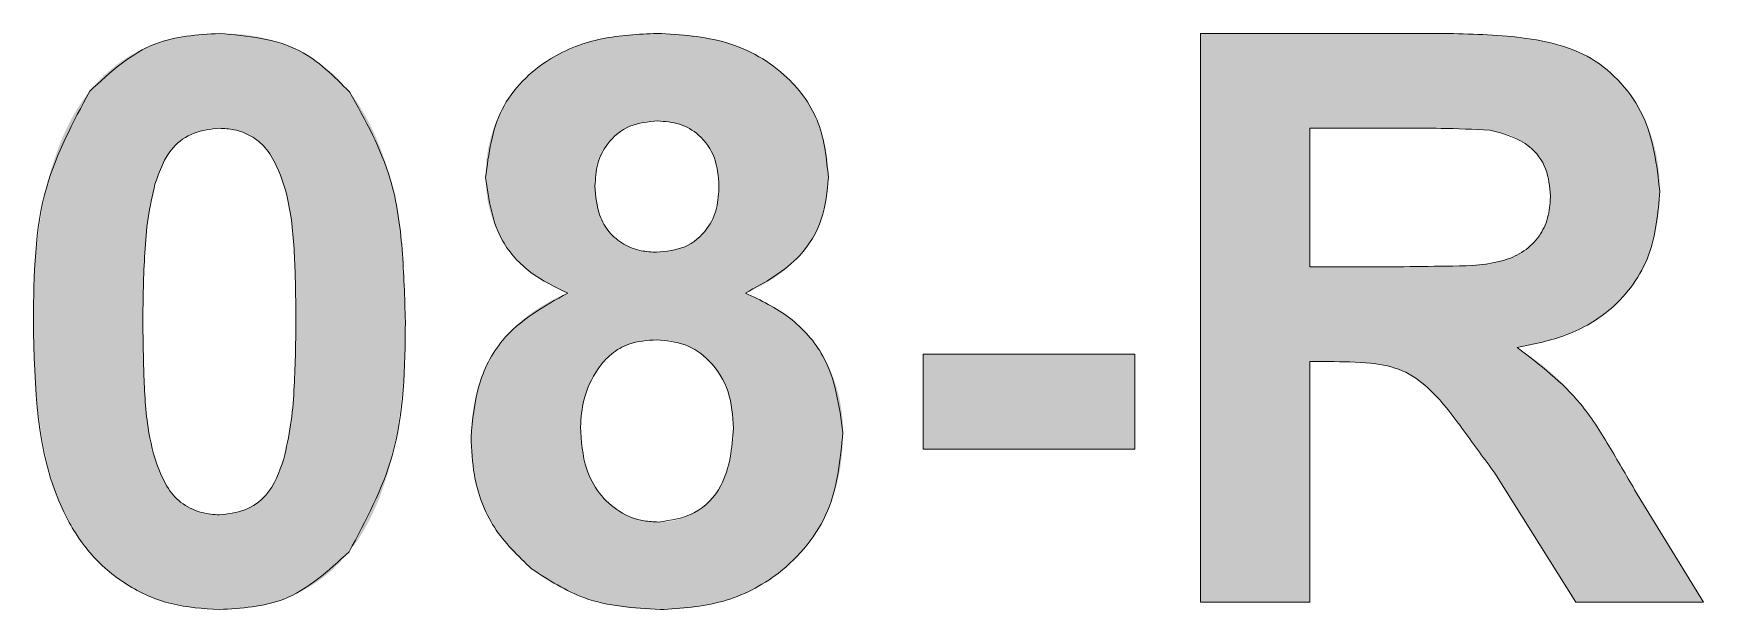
# Model space of a CAD drawing. Extents: x 222 to 1672, y 144 to 807.
# Drawn here: x 459.64 to 465.51, y 474.05 to 476.08 of the extents above; entities that cross this region are included whole.
import ezdxf

# ---------------------------------------------------------------- set-up
doc = ezdxf.new("R2010")
doc.units = 0
doc.header["$LTSCALE"] = 2
doc.header["$MEASUREMENT"] = 0
doc.layers.get('0').update_dxf_attribs({"linetype": 'CONTINUOUS'})
doc.layers.add('DIM', color=7, linetype='CONTINUOUS')

msp = doc.modelspace()

# ---------------------------------------------------------------- hatches: boundary and pattern name
at = {"layer": 'DIM', "lineweight": 5}
h = msp.add_hatch(color=256, dxfattribs=at)
edge = h.paths.add_edge_path(flags=0)
edge.add_spline(control_points=[(460.94908, 475.0634), (460.94825, 475.20487), (460.94033, 475.34672), (460.88666, 475.62422), (460.83989, 475.75817), (460.75276, 475.87149)], knot_values=[0, 0, 0, 0, 0.5, 0.5, 1, 1, 1, 1], weights=[1, 1, 1, 1, 1, 1], degree=3, periodic=0)
edge.add_spline(control_points=[(460.75276, 475.87149), (460.73873, 475.88789), (460.71101, 475.92027), (460.66302, 475.96199), (460.61177, 475.99796), (460.55615, 476.0271), (460.49651, 476.04955), (460.43292, 476.06543), (460.36539, 476.07533), (460.31904, 476.07645), (460.29523, 476.07702)], knot_values=[0, 0, 0, 0, 0.1244245, 0.2456476, 0.3658002, 0.4850796, 0.6070354, 0.7326477, 0.8626769, 1, 1, 1, 1], weights=[1, 1, 1, 1, 1, 1, 1, 1, 1, 1, 1], degree=3, periodic=0)
edge.add_spline(control_points=[(460.29523, 476.07702), (460.27156, 476.07645), (460.22521, 476.07532), (460.15787, 476.06537), (460.09426, 476.05012), (460.03505, 476.02721), (459.97936, 475.99898), (459.92814, 475.9636), (459.88066, 475.92225), (459.85321, 475.89016), (459.8393, 475.8739)], knot_values=[0, 0, 0, 0, 0.1372422, 0.2686943, 0.3940006, 0.5158476, 0.6360587, 0.7553001, 0.8760416, 1, 1, 1, 1], weights=[1, 1, 1, 1, 1, 1, 1, 1, 1, 1, 1], degree=3, periodic=0)
edge.add_spline(control_points=[(459.8393, 475.8739), (459.83114, 475.86332), (459.81459, 475.8419), (459.79228, 475.80724), (459.77136, 475.77034), (459.7523, 475.73087), (459.73394, 475.68925), (459.71832, 475.64459), (459.70327, 475.59796), (459.69061, 475.54865), (459.67907, 475.49706), (459.66847, 475.44302), (459.66017, 475.38631), (459.6536, 475.32722), (459.64764, 475.26568), (459.64446, 475.20178), (459.64177, 475.1354), (459.64152, 475.09038), (459.64139, 475.06741)], knot_values=[0, 0, 0, 0, 0.0473976, 0.0960396, 0.1461287, 0.1978507, 0.2515608, 0.3074839, 0.3656459, 0.425427, 0.4880958, 0.5532584, 0.6208262, 0.6914358, 0.764257, 0.840213, 0.9184707, 1, 1, 1, 1], weights=[1, 1, 1, 1, 1, 1, 1, 1, 1, 1, 1, 1, 1, 1, 1, 1, 1, 1, 1], degree=3, periodic=0)
edge.add_spline(control_points=[(459.64139, 475.06741), (459.64157, 475.04404), (459.64194, 474.99822), (459.64382, 474.93088), (459.64756, 474.86638), (459.65218, 474.8045), (459.65869, 474.74547), (459.66613, 474.68904), (459.67552, 474.63538), (459.68562, 474.58424), (459.69781, 474.53605), (459.71096, 474.49055), (459.72563, 474.44768), (459.74226, 474.40776), (459.75929, 474.37002), (459.77846, 474.33542), (459.79908, 474.30353), (459.82759, 474.26481), (459.86683, 474.22194), (459.91705, 474.17595), (459.97132, 474.13742), (460.02926, 474.10577), (460.09073, 474.08126), (460.15586, 474.06413), (460.22437, 474.05342), (460.27129, 474.05207), (460.29523, 474.05138)], knot_values=[0, 0, 0, 0, 0.051182, 0.1003353, 0.1474933, 0.192667, 0.2362018, 0.2775201, 0.3172814, 0.3554794, 0.3916534, 0.4260806, 0.4591908, 0.4907984, 0.5207627, 0.5498213, 0.577321, 0.603876, 0.6550246, 0.7043039, 0.7527491, 0.8003861, 0.848556, 0.8972908, 0.9475854, 1, 1, 1, 1], weights=[1, 1, 1, 1, 1, 1, 1, 1, 1, 1, 1, 1, 1, 1, 1, 1, 1, 1, 1, 1, 1, 1, 1, 1, 1, 1, 1], degree=3, periodic=0)
edge.add_spline(control_points=[(460.29523, 474.05138), (460.31891, 474.05196), (460.36526, 474.05309), (460.43261, 474.06301), (460.4963, 474.07839), (460.55564, 474.10099), (460.61117, 474.12955), (460.66234, 474.16478), (460.7098, 474.20615), (460.73725, 474.23825), (460.75116, 474.25451)], knot_values=[0, 0, 0, 0, 0.1372373, 0.2686846, 0.3939865, 0.5165532, 0.6360718, 0.7553089, 0.876046, 1, 1, 1, 1], weights=[1, 1, 1, 1, 1, 1, 1, 1, 1, 1, 1], degree=3, periodic=0)
edge.add_spline(control_points=[(460.75116, 474.25451), (460.75933, 474.26508), (460.77587, 474.28651), (460.79819, 474.32116), (460.81909, 474.35807), (460.83827, 474.39762), (460.85642, 474.43947), (460.87219, 474.4842), (460.8871, 474.53103), (460.90045, 474.58031), (460.91122, 474.63222), (460.92209, 474.6863), (460.93023, 474.74317), (460.93691, 474.80251), (460.94279, 474.8642), (460.94602, 474.92836), (460.94869, 474.995), (460.94895, 475.04029), (460.94908, 475.0634)], knot_values=[0, 0, 0, 0, 0.0472652, 0.0957713, 0.1457205, 0.1972981, 0.2512922, 0.3070591, 0.3650586, 0.4252508, 0.4876426, 0.5526232, 0.6204697, 0.6908821, 0.7639706, 0.8397144, 0.9182258, 1, 1, 1, 1], weights=[1, 1, 1, 1, 1, 1, 1, 1, 1, 1, 1, 1, 1, 1, 1, 1, 1, 1, 1], degree=3, periodic=0)
edge = h.paths.add_edge_path(flags=0)
edge.add_spline(control_points=[(460.026, 475.0634), (460.02649, 475.14436), (460.02747, 475.2254), (460.03299, 475.30617), (460.03576, 475.34674), (460.03949, 475.38727), (460.0448, 475.42759), (460.05011, 475.46797), (460.05823, 475.50806), (460.06887, 475.54737)], knot_values=[0, 0, 0, 0, 0.0002425, 0.0002425, 0.0002425, 0.0003643, 0.0003643, 0.0003643, 0.0004865, 0.0004865, 0.0004865, 0.0004865], weights=[1, 1, 1, 1, 1, 1, 1, 1, 1, 1], degree=3, periodic=0)
edge.add_spline(control_points=[(460.06887, 475.54737), (460.07447, 475.56449), (460.08503, 475.59678), (460.10613, 475.63998), (460.13056, 475.67518), (460.15941, 475.70144), (460.19073, 475.72031), (460.22385, 475.73383), (460.25891, 475.74202), (460.28304, 475.74313), (460.29523, 475.74369)], knot_values=[0, 0, 0, 0, 0.1659673, 0.3130514, 0.441925, 0.5587568, 0.6698776, 0.7776151, 0.887576, 1, 1, 1, 1], weights=[1, 1, 1, 1, 1, 1, 1, 1, 1, 1, 1], degree=3, periodic=0)
edge.add_spline(control_points=[(460.29523, 475.74369), (460.32917, 475.74212), (460.36319, 475.73658), (460.42432, 475.70747), (460.45083, 475.68481), (460.48918, 475.62932), (460.50286, 475.59794), (460.52584, 475.53466), (460.5347, 475.50216), (460.56328, 475.33497), (460.56456, 475.19896), (460.56446, 475.0634)], knot_values=[0, 0, 0, 0, 0.125, 0.125, 0.25, 0.25, 0.375, 0.375, 0.5, 0.5, 1, 1, 1, 1], weights=[1, 1, 1, 1, 1, 1, 1, 1, 1, 1, 1, 1], degree=3, periodic=0)
edge.add_spline(control_points=[(460.56446, 475.0634), (460.56396, 474.9827), (460.56297, 474.90191), (460.5575, 474.8214), (460.55475, 474.78097), (460.55102, 474.74057), (460.5457, 474.70039), (460.54038, 474.66015), (460.53218, 474.62021), (460.52159, 474.58103)], knot_values=[0, 0, 0, 0, 0.0002418, 0.0002418, 0.0002418, 0.0003631, 0.0003631, 0.0003631, 0.0004849, 0.0004849, 0.0004849, 0.0004849], weights=[1, 1, 1, 1, 1, 1, 1, 1, 1, 1], degree=3, periodic=0)
edge.add_spline(control_points=[(460.52159, 474.58103), (460.516, 474.56391), (460.50544, 474.53162), (460.48433, 474.48843), (460.45991, 474.4532), (460.4311, 474.42712), (460.39998, 474.40786), (460.36682, 474.39475), (460.33171, 474.38628), (460.30757, 474.38525), (460.29523, 474.38471)], knot_values=[0, 0, 0, 0, 0.1659473, 0.3130137, 0.4418719, 0.5586896, 0.6687476, 0.7776138, 0.8863615, 1, 1, 1, 1], weights=[1, 1, 1, 1, 1, 1, 1, 1, 1, 1, 1], degree=3, periodic=0)
edge.add_spline(control_points=[(460.29523, 474.38471), (460.26133, 474.38639), (460.2276, 474.39148), (460.16657, 474.42087), (460.13966, 474.4426), (460.08243, 474.52623), (460.06238, 474.59236), (460.03791, 474.72567), (460.0339, 474.79315), (460.02698, 474.92821), (460.02657, 474.99581), (460.026, 475.0634)], knot_values=[0, 0, 0, 0, 0.125, 0.125, 0.25, 0.25, 0.5, 0.5, 0.75, 0.75, 1, 1, 1, 1], weights=[1, 1, 1, 1, 1, 1, 1, 1, 1, 1, 1, 1], degree=3, periodic=0)
h = msp.add_hatch(color=256, dxfattribs=at)
edge = h.paths.add_edge_path(flags=0)
edge.add_spline(control_points=[(461.83369, 476.07702), (461.81031, 476.07651), (461.76479, 476.07551), (461.69858, 476.06927), (461.63636, 476.0581), (461.57838, 476.04203), (461.5243, 476.02217), (461.47447, 475.99747), (461.42866, 475.96833), (461.38752, 475.93444), (461.35045, 475.89778), (461.31888, 475.85784), (461.29155, 475.81588), (461.26963, 475.77128), (461.25222, 475.72445), (461.23975, 475.67532), (461.23247, 475.62372), (461.23158, 475.58853), (461.23113, 475.57061)], knot_values=[0, 0, 0, 0, 0.0790975, 0.153981, 0.2246865, 0.2926325, 0.3572396, 0.4192587, 0.4804081, 0.5404462, 0.5992185, 0.656432, 0.7123159, 0.7682746, 0.8241585, 0.8810197, 0.9394088, 1, 1, 1, 1], weights=[1, 1, 1, 1, 1, 1, 1, 1, 1, 1, 1, 1, 1, 1, 1, 1, 1, 1, 1], degree=3, periodic=0)
edge.add_spline(control_points=[(461.23113, 475.57061), (461.23198, 475.54944), (461.23365, 475.50765), (461.24697, 475.44651), (461.26841, 475.38807), (461.29335, 475.34208), (461.31779, 475.30725), (461.33922, 475.28254), (461.36265, 475.25863), (461.38947, 475.23731), (461.41808, 475.21643), (461.44968, 475.19747), (461.48376, 475.1797), (461.50776, 475.16954), (461.51999, 475.16436)], knot_values=[0, 0, 0, 0, 0.1192524, 0.2354712, 0.351005, 0.4692644, 0.5292213, 0.5906355, 0.6534597, 0.7176673, 0.7834882, 0.8530893, 0.9251554, 1, 1, 1, 1], weights=[1, 1, 1, 1, 1, 1, 1, 1, 1, 1, 1, 1, 1, 1, 1], degree=3, periodic=0)
edge.add_spline(control_points=[(461.51999, 475.16436), (461.50572, 475.15819), (461.47762, 475.14603), (461.43815, 475.12406), (461.40103, 475.1011), (461.36739, 475.07559), (461.33612, 475.04876), (461.30824, 475.01952), (461.28314, 474.98845), (461.25402, 474.94485), (461.22443, 474.88677), (461.19853, 474.8134), (461.18285, 474.73647), (461.18086, 474.68407), (461.17985, 474.65755)], knot_values=[0, 0, 0, 0, 0.0716796, 0.1411467, 0.2081416, 0.2728225, 0.3356976, 0.3979997, 0.4588974, 0.5197202, 0.6395651, 0.7584083, 0.8777678, 1, 1, 1, 1], weights=[1, 1, 1, 1, 1, 1, 1, 1, 1, 1, 1, 1, 1, 1, 1], degree=3, periodic=0)
edge.add_spline(control_points=[(461.17985, 474.65755), (461.18087, 474.61326), (461.18312, 474.56908), (461.20007, 474.48183), (461.21293, 474.43987), (461.24871, 474.35979), (461.27216, 474.32134), (461.32656, 474.25248), (461.35907, 474.22282), (461.39299, 474.19441)], knot_values=[0, 0, 0, 0, 0.25, 0.25, 0.5, 0.5, 0.75, 0.75, 1, 1, 1, 1], weights=[1, 1, 1, 1, 1, 1, 1, 1, 1, 1], degree=3, periodic=0)
edge.add_spline(control_points=[(461.39299, 474.19441), (461.40825, 474.18285), (461.4387, 474.15979), (461.48862, 474.13124), (461.54074, 474.10594), (461.5962, 474.08622), (461.65431, 474.07042), (461.71515, 474.05927), (461.77894, 474.0529), (461.82233, 474.05189), (461.84451, 474.05138)], knot_values=[0, 0, 0, 0, 0.118834, 0.2370901, 0.3565942, 0.4783808, 0.6021663, 0.7304072, 0.862175, 1, 1, 1, 1], weights=[1, 1, 1, 1, 1, 1, 1, 1, 1, 1, 1], degree=3, periodic=0)
edge.add_spline(control_points=[(461.84451, 474.05138), (461.86817, 474.05194), (461.91456, 474.05304), (461.98231, 474.06099), (462.04648, 474.07479), (462.10718, 474.09332), (462.16398, 474.11807), (462.21732, 474.14774), (462.26675, 474.18328), (462.31236, 474.22371), (462.35354, 474.26835), (462.38933, 474.31681), (462.42012, 474.36815), (462.4446, 474.42328), (462.46369, 474.48144), (462.478, 474.54278), (462.48584, 474.6074), (462.48697, 474.65152), (462.48754, 474.67398)], knot_values=[0, 0, 0, 0, 0.0704289, 0.138091, 0.2027374, 0.2656149, 0.3266968, 0.3868635, 0.4469947, 0.5075503, 0.5680484, 0.6274496, 0.6866362, 0.7458989, 0.8066265, 0.868642, 0.9331465, 1, 1, 1, 1], weights=[1, 1, 1, 1, 1, 1, 1, 1, 1, 1, 1, 1, 1, 1, 1, 1, 1, 1, 1], degree=3, periodic=0)
edge.add_spline(control_points=[(462.48754, 474.67398), (462.48739, 474.68775), (462.4871, 474.71496), (462.48228, 474.75508), (462.47574, 474.79396), (462.46598, 474.83159), (462.45345, 474.86792), (462.43894, 474.90345), (462.42037, 474.93708), (462.40039, 474.97002), (462.37682, 475.00083), (462.35128, 475.03018), (462.32309, 475.05745), (462.29252, 475.08292), (462.25906, 475.10601), (462.22343, 475.1277), (462.18521, 475.14754), (462.1583, 475.15868), (462.14459, 475.16436)], knot_values=[0, 0, 0, 0, 0.0646141, 0.1276978, 0.1894492, 0.2496759, 0.309958, 0.369818, 0.4295727, 0.4901249, 0.5505732, 0.6114492, 0.6726441, 0.734545, 0.7980388, 0.8633158, 0.9303432, 1, 1, 1, 1], weights=[1, 1, 1, 1, 1, 1, 1, 1, 1, 1, 1, 1, 1, 1, 1, 1, 1, 1, 1], degree=3, periodic=0)
edge.add_spline(control_points=[(462.14459, 475.16436), (462.16665, 475.17421), (462.20963, 475.19341), (462.26807, 475.23116), (462.31857, 475.27545), (462.36088, 475.3259), (462.39489, 475.3811), (462.4186, 475.44107), (462.43365, 475.50457), (462.43538, 475.54836), (462.43626, 475.57061)], knot_values=[0, 0, 0, 0, 0.1359332, 0.2648849, 0.3901413, 0.5129454, 0.6344756, 0.7536312, 0.8748001, 1, 1, 1, 1], weights=[1, 1, 1, 1, 1, 1, 1, 1, 1, 1, 1], degree=3, periodic=0)
edge.add_spline(control_points=[(462.43626, 475.57061), (462.43585, 475.58854), (462.43506, 475.62376), (462.4271, 475.67528), (462.4148, 475.72446), (462.39732, 475.77126), (462.37549, 475.816), (462.34767, 475.85784), (462.31573, 475.89778), (462.27827, 475.93447), (462.2368, 475.96806), (462.19119, 475.99772), (462.14115, 476.02205), (462.08724, 476.0419), (462.02959, 476.05823), (461.96786, 476.06918), (461.90207, 476.07554), (461.85694, 476.07652), (461.83369, 476.07702)], knot_values=[0, 0, 0, 0, 0.0606477, 0.119156, 0.1760702, 0.2320062, 0.288017, 0.3441992, 0.4017492, 0.4608969, 0.521342, 0.5821681, 0.6446504, 0.7093178, 0.7764559, 0.8472273, 0.9212806, 1, 1, 1, 1], weights=[1, 1, 1, 1, 1, 1, 1, 1, 1, 1, 1, 1, 1, 1, 1, 1, 1, 1, 1], degree=3, periodic=0)
edge = h.paths.add_edge_path(flags=0)
edge.add_spline(control_points=[(462.05164, 475.54177), (462.05107, 475.52433), (462.04999, 475.4912), (462.03852, 475.44438), (462.0196, 475.40353), (461.9932, 475.36894), (461.9605, 475.34138), (461.92212, 475.32179), (461.87886, 475.30994), (461.84833, 475.30853), (461.83249, 475.30779)], knot_values=[0, 0, 0, 0, 0.1441603, 0.2740242, 0.3962616, 0.5146384, 0.6316374, 0.7474166, 0.8689914, 1, 1, 1, 1], weights=[1, 1, 1, 1, 1, 1, 1, 1, 1, 1, 1], degree=3, periodic=0)
edge.add_spline(control_points=[(461.83249, 475.30779), (461.80234, 475.30927), (461.77173, 475.3121), (461.71612, 475.33395), (461.69073, 475.35142), (461.65042, 475.39632), (461.63618, 475.42365), (461.61875, 475.48092), (461.61676, 475.51066), (461.61574, 475.54056)], knot_values=[0, 0, 0, 0, 0.25, 0.25, 0.5, 0.5, 0.75, 0.75, 1, 1, 1, 1], weights=[1, 1, 1, 1, 1, 1, 1, 1, 1, 1], degree=3, periodic=0)
edge.add_spline(control_points=[(461.61574, 475.54056), (461.61634, 475.55706), (461.61749, 475.58873), (461.62889, 475.63373), (461.64813, 475.67341), (461.67415, 475.70782), (461.70707, 475.73539), (461.74546, 475.75533), (461.78919, 475.76724), (461.81999, 475.76861), (461.8361, 475.76933)], knot_values=[0, 0, 0, 0, 0.1379975, 0.2650058, 0.3856127, 0.5053445, 0.6236826, 0.7422955, 0.8652618, 1, 1, 1, 1], weights=[1, 1, 1, 1, 1, 1, 1, 1, 1, 1, 1], degree=3, periodic=0)
edge.add_spline(control_points=[(461.8361, 475.76933), (461.85168, 475.76862), (461.88157, 475.76726), (461.92393, 475.75513), (461.96174, 475.7359), (461.99346, 475.70791), (462.0199, 475.67432), (462.03827, 475.6345), (462.04999, 475.58984), (462.05107, 475.55827), (462.05164, 475.54177)], knot_values=[0, 0, 0, 0, 0.1321759, 0.2536515, 0.3714539, 0.4897856, 0.6103615, 0.7322343, 0.8599926, 1, 1, 1, 1], weights=[1, 1, 1, 1, 1, 1, 1, 1, 1, 1, 1], degree=3, periodic=0)
edge = h.paths.add_edge_path(flags=0)
edge.add_spline(control_points=[(462.10292, 474.6896), (462.10273, 474.67664), (462.10234, 474.65145), (462.09843, 474.61483), (462.09335, 474.58038), (462.08447, 474.54853), (462.07458, 474.51869), (462.06087, 474.49175), (462.04589, 474.46664), (462.02806, 474.44435), (462.00897, 474.42409), (461.98794, 474.40706), (461.96631, 474.39195), (461.9432, 474.37974), (461.91862, 474.37067), (461.89303, 474.3638), (461.86615, 474.35962), (461.84786, 474.35926), (461.8385, 474.35907)], knot_values=[0, 0, 0, 0, 0.0815988, 0.1584869, 0.2317496, 0.3004813, 0.366431, 0.4292287, 0.4903721, 0.5502538, 0.608532, 0.6652673, 0.7203074, 0.7744671, 0.829282, 0.8849607, 0.9410884, 1, 1, 1, 1], weights=[1, 1, 1, 1, 1, 1, 1, 1, 1, 1, 1, 1, 1, 1, 1, 1, 1, 1, 1], degree=3, periodic=0)
edge.add_spline(control_points=[(461.8385, 474.35907), (461.79768, 474.35966), (461.75686, 474.36735), (461.68471, 474.40452), (461.65337, 474.43172), (461.60434, 474.49703), (461.58835, 474.53491), (461.56778, 474.61317), (461.56513, 474.65344), (461.56446, 474.69401)], knot_values=[0, 0, 0, 0, 0.25, 0.25, 0.5, 0.5, 0.75, 0.75, 1, 1, 1, 1], weights=[1, 1, 1, 1, 1, 1, 1, 1, 1, 1], degree=3, periodic=0)
edge.add_spline(control_points=[(461.56446, 474.69401), (461.56587, 474.73209), (461.57044, 474.77014), (461.5943, 474.84247), (461.61134, 474.87668), (461.65639, 474.93847), (461.68632, 474.96403), (461.75644, 474.99412), (461.79472, 474.99897), (461.83289, 475.0001)], knot_values=[0, 0, 0, 0, 0.25, 0.25, 0.5, 0.5, 0.75, 0.75, 1, 1, 1, 1], weights=[1, 1, 1, 1, 1, 1, 1, 1, 1, 1], degree=3, periodic=0)
edge.add_spline(control_points=[(461.83289, 475.0001), (461.84252, 474.99991), (461.86133, 474.99954), (461.88889, 474.99542), (461.915, 474.9885), (461.9401, 474.97938), (461.96374, 474.96715), (461.98638, 474.95283), (462.00735, 474.93531), (462.02677, 474.91531), (462.0449, 474.8934), (462.06057, 474.86938), (462.07328, 474.84339), (462.08432, 474.81603), (462.09261, 474.78673), (462.09859, 474.75577), (462.10227, 474.72321), (462.1027, 474.70096), (462.10292, 474.6896)], knot_values=[0, 0, 0, 0, 0.0625186, 0.1221473, 0.1804355, 0.2378062, 0.2952293, 0.3529856, 0.4115251, 0.4722606, 0.5339124, 0.5959961, 0.6580737, 0.7215481, 0.7874485, 0.8555065, 0.9262114, 1, 1, 1, 1], weights=[1, 1, 1, 1, 1, 1, 1, 1, 1, 1, 1, 1, 1, 1, 1, 1, 1, 1, 1], degree=3, periodic=0)
h = msp.add_hatch(color=256, dxfattribs=at)
edge = h.paths.add_edge_path(flags=0)
edge.add_spline(control_points=[(464.85773, 474.97286), (464.87795, 474.97633), (464.91746, 474.98311), (464.97425, 474.99751), (465.02734, 475.01522), (465.07646, 475.03626), (465.12185, 475.06087), (465.16317, 475.08893), (465.20069, 475.12028), (465.23414, 475.15504), (465.26365, 475.1925), (465.28921, 475.23268), (465.31065, 475.27519), (465.32911, 475.31988), (465.34253, 475.36739), (465.35195, 475.41714), (465.35829, 475.46922), (465.35898, 475.50475), (465.35933, 475.52294)], knot_values=[0, 0, 0, 0, 0.0746978, 0.1459511, 0.213167, 0.2783114, 0.3403436, 0.400917, 0.4599555, 0.5180895, 0.5762784, 0.6333548, 0.6912175, 0.7494755, 0.8092052, 0.8706376, 0.9338055, 1, 1, 1, 1], weights=[1, 1, 1, 1, 1, 1, 1, 1, 1, 1, 1, 1, 1, 1, 1, 1, 1, 1, 1], degree=3, periodic=0)
edge.add_spline(control_points=[(465.35933, 475.52294), (465.35914, 475.53737), (465.35877, 475.56576), (465.35458, 475.60779), (465.34787, 475.64864), (465.3382, 475.68823), (465.3261, 475.72667), (465.31145, 475.76387), (465.29345, 475.79966), (465.27376, 475.83441), (465.2514, 475.86702), (465.22721, 475.89733), (465.20123, 475.9251), (465.17299, 475.94991), (465.14327, 475.97242), (465.11195, 475.99266), (465.07853, 476.00994), (465.04266, 476.02445), (465.00332, 476.03713), (464.95923, 476.04772), (464.90974, 476.05686), (464.85495, 476.06448), (464.79462, 476.06972), (464.72905, 476.07435), (464.65796, 476.07656), (464.6088, 476.07687), (464.58329, 476.07702)], knot_values=[0, 0, 0, 0, 0.0394959, 0.0776897, 0.1154914, 0.1527303, 0.1891491, 0.2257382, 0.2620321, 0.2987142, 0.3350136, 0.3701247, 0.404778, 0.4389614, 0.4728859, 0.5067552, 0.5409269, 0.5756841, 0.6125625, 0.6539679, 0.6997114, 0.7502727, 0.8053453, 0.8654322, 0.9301738, 1, 1, 1, 1], weights=[1, 1, 1, 1, 1, 1, 1, 1, 1, 1, 1, 1, 1, 1, 1, 1, 1, 1, 1, 1, 1, 1, 1, 1, 1, 1, 1], degree=3, periodic=0)
edge.add_line((464.58329, 476.07702), (463.74395, 476.07702))
edge.add_line((463.74395, 476.07702), (463.74395, 474.07702))
edge.add_line((463.74395, 474.07702), (464.12856, 474.07702))
edge.add_line((464.12856, 474.07702), (464.12856, 474.92318))
edge.add_line((464.12856, 474.92318), (464.2147, 474.92318))
edge.add_spline(control_points=[(464.2147, 474.92318), (464.2757, 474.92291), (464.33742, 474.92176), (464.45599, 474.89682), (464.51018, 474.86445), (464.59763, 474.77783), (464.63377, 474.72828), (464.7075, 474.63035), (464.74345, 474.58072), (464.77921, 474.53095)], knot_values=[0, 0, 0, 0, 0.25, 0.25, 0.5, 0.5, 0.75, 0.75, 1, 1, 1, 1], weights=[1, 1, 1, 1, 1, 1, 1, 1, 1, 1], degree=3, periodic=0)
edge.add_line((464.77921, 474.53095), (465.06366, 474.07702))
edge.add_line((465.06366, 474.07702), (465.51318, 474.07702))
edge.add_line((465.51318, 474.07702), (465.27079, 474.47286))
edge.add_spline(control_points=[(465.27079, 474.47286), (465.21657, 474.56856), (465.16238, 474.66463), (465.06393, 474.79712), (465.02778, 474.83824), (464.94774, 474.91114), (464.90332, 474.94265), (464.85773, 474.97286)], knot_values=[0, 0, 0, 0, 0.5, 0.5, 0.75, 0.75, 1, 1, 1, 1], weights=[1, 1, 1, 1, 1, 1, 1, 1], degree=3, periodic=0)
edge = h.paths.add_edge_path(flags=0)
edge.add_spline(control_points=[(464.76118, 475.73728), (464.77732, 475.73414), (464.80822, 475.72815), (464.85109, 475.71195), (464.88808, 475.6901), (464.91953, 475.66309), (464.94437, 475.63047), (464.96227, 475.59288), (464.97274, 475.55047), (464.97404, 475.52073), (464.97472, 475.50531)], knot_values=[0, 0, 0, 0, 0.1416428, 0.2710341, 0.3928883, 0.5104272, 0.6262786, 0.7437159, 0.8671648, 1, 1, 1, 1], weights=[1, 1, 1, 1, 1, 1, 1, 1, 1, 1, 1], degree=3, periodic=0)
edge.add_spline(control_points=[(464.97472, 475.50531), (464.9735, 475.47717), (464.97172, 475.449), (464.95458, 475.39549), (464.94077, 475.37054), (464.88574, 475.30588), (464.83231, 475.28054), (464.72062, 475.26279), (464.66421, 475.26043), (464.55125, 475.25732), (464.49476, 475.25663), (464.43826, 475.25651)], knot_values=[0, 0, 0, 0, 0.125, 0.125, 0.25, 0.25, 0.5, 0.5, 0.75, 0.75, 1, 1, 1, 1], weights=[1, 1, 1, 1, 1, 1, 1, 1, 1, 1, 1, 1], degree=3, periodic=0)
edge.add_line((464.43826, 475.25651), (464.12856, 475.25651))
edge.add_line((464.12856, 475.25651), (464.12856, 475.74369))
edge.add_line((464.12856, 475.74369), (464.45549, 475.74369))
edge.add_spline(control_points=[(464.45549, 475.74369), (464.47565, 475.74373), (464.51385, 475.74382), (464.56793, 475.74325), (464.61575, 475.74306), (464.65714, 475.74208), (464.69228, 475.74152), (464.72085, 475.74015), (464.74319, 475.73926), (464.75584, 475.73787), (464.76118, 475.73728)], knot_values=[0, 0, 0, 0, 0.1978009, 0.3746476, 0.530536, 0.6667949, 0.7807898, 0.8751873, 0.9473411, 1, 1, 1, 1], weights=[1, 1, 1, 1, 1, 1, 1, 1, 1, 1, 1], degree=3, periodic=0)
msp.add_hatch(color=256, dxfattribs=at).paths.add_polyline_path([(463.51318, 474.94882), (462.76959, 474.94882), (462.76959, 474.61548), (463.51318, 474.61548)], flags=0)

# ---------------------------------------------------------------- linework, layer by layer
at = {"linetype": 'Continuous', "lineweight": 5}
for p, q in [((463.74395, 476.07702), (464.58329, 476.07702)), ((463.74395, 474.07702), (463.74395, 476.07702)), ((464.45549, 475.74369), (464.12857, 475.74369)), ((464.12857, 475.74369), (464.12857, 475.25651)), ((464.12857, 475.25651), (464.43826, 475.25651)), ((462.76959, 474.94882), (463.51318, 474.94882)), ((462.76959, 474.61548), (462.76959, 474.94882)), ((463.51318, 474.94882), (463.51318, 474.61548)), ((464.2147, 474.92317), (464.12857, 474.92317)), ((464.12857, 474.92317), (464.12857, 474.07702)), ((463.51318, 474.61548), (462.76959, 474.61548)), ((465.06366, 474.07702), (464.7792, 474.53095)), ((465.27079, 474.47285), (465.51318, 474.07702)), ((464.12857, 474.07702), (463.74395, 474.07702)), ((465.51318, 474.07702), (465.06366, 474.07702))]:
    msp.add_line(p, q, dxfattribs=at)
for points, knots in [([(459.83931, 475.8739), (459.91206, 475.94087), (460.04244, 476.06087), (460.21775, 476.07207), (460.29523, 476.07702)], [0, 0, 0, 0, 0.5580775, 1, 1, 1, 1]), ([(460.29523, 476.07702), (460.39472, 476.06792), (460.57252, 476.05165), (460.69765, 475.92658), (460.75276, 475.87149)], [0, 0, 0, 0, 0.5595608, 1, 1, 1, 1]), ([(461.23113, 475.57061), (461.24186, 475.65381), (461.26333, 475.8202), (461.43712, 475.99232), (461.63825, 476.06805), (461.76849, 476.07403), (461.83369, 476.07702)], [0, 0, 0, 0, 0.27908772, 0.55814422, 0.77880109, 1, 1, 1, 1]), ([(461.83369, 476.07702), (461.91676, 476.07222), (462.08243, 476.06263), (462.28973, 475.94536), (462.41697, 475.76625), (462.42982, 475.63585), (462.43626, 475.57061)], [0, 0, 0, 0, 0.2808017, 0.5600201, 0.7798886, 1, 1, 1, 1]), ([(464.58329, 476.07702), (464.67411, 476.07558), (464.85513, 476.07271), (465.08673, 476.02478), (465.22784, 475.90533), (465.33205, 475.75245), (465.34844, 475.61462), (465.35934, 475.52294)], [0, 0, 0, 0, 0.2511373, 0.50054, 0.6257419, 0.7510525, 1, 1, 1, 1]), ([(459.64139, 475.06741), (459.64328, 475.22773), (459.64666, 475.51325), (459.78058, 475.76396), (459.83931, 475.8739)], [0, 0, 0, 0, 0.5614882, 1, 1, 1, 1]), ([(460.75276, 475.87149), (460.80835, 475.77165), (460.90489, 475.59826), (460.94193, 475.31581), (460.94668, 475.14805), (460.94908, 475.0634)], [0, 0, 0, 0, 0.402096, 0.6983282, 1, 1, 1, 1]), ([(460.29523, 475.74369), (460.26488, 475.74046), (460.20426, 475.73402), (460.11104, 475.66841), (460.08487, 475.5933), (460.06887, 475.54738)], [0, 0, 0, 0, 0.2802883, 0.5600139, 1, 1, 1, 1]), ([(460.56446, 475.0634), (460.5637, 475.13161), (460.56218, 475.26813), (460.54978, 475.45427), (460.50922, 475.59203), (460.46127, 475.67599), (460.40767, 475.71851), (460.35113, 475.74032), (460.31267, 475.74264), (460.29523, 475.74369)], [0, 0, 0, 0, 0.2526282, 0.5055883, 0.6872445, 0.7798756, 0.8579591, 0.9355879, 1, 1, 1, 1]), ([(461.8361, 475.76933), (461.80236, 475.76633), (461.73502, 475.76033), (461.65932, 475.69813), (461.62035, 475.61969), (461.61728, 475.56695), (461.61575, 475.54056)], [0, 0, 0, 0, 0.2799553, 0.5588517, 0.7792497, 1, 1, 1, 1]), ([(462.05164, 475.54177), (462.04904, 475.57491), (462.04385, 475.64108), (461.98926, 475.71985), (461.91407, 475.76351), (461.86211, 475.76739), (461.8361, 475.76933)], [0, 0, 0, 0, 0.2802363, 0.5594954, 0.7794977, 1, 1, 1, 1]), ([(464.76117, 475.73728), (464.70414, 475.73972), (464.60229, 475.74409), (464.50035, 475.74381), (464.45549, 475.74369)], [0, 0, 0, 0, 0.559932, 1, 1, 1, 1]), ([(464.97472, 475.50531), (464.97204, 475.53794), (464.96669, 475.60307), (464.89369, 475.70189), (464.81141, 475.72386), (464.76117, 475.73728)], [0, 0, 0, 0, 0.2811169, 0.5611532, 1, 1, 1, 1]), ([(461.51999, 475.16436), (461.47516, 475.18578), (461.38563, 475.22855), (461.2609, 475.36365), (461.24241, 475.4922), (461.23113, 475.57061)], [0, 0, 0, 0, 0.2812805, 0.5616231, 1, 1, 1, 1]), ([(462.43626, 475.57061), (462.43158, 475.52092), (462.42224, 475.42156), (462.32755, 475.26355), (462.21392, 475.20195), (462.14459, 475.16436)], [0, 0, 0, 0, 0.2806336, 0.5610731, 1, 1, 1, 1]), ([(460.06887, 475.54738), (460.0599, 475.5076), (460.04197, 475.4281), (460.02881, 475.26593), (460.02713, 475.14434), (460.026, 475.0634)], [0, 0, 0, 0, 0.2508742, 0.501338, 1, 1, 1, 1]), ([(461.61575, 475.54056), (461.61829, 475.50494), (461.62244, 475.44698), (461.6632, 475.37643), (461.71453, 475.33325), (461.77399, 475.31076), (461.81412, 475.30872), (461.83249, 475.30779)], [0, 0, 0, 0, 0.2947197, 0.4794775, 0.6647624, 0.8465207, 1, 1, 1, 1]), ([(461.83249, 475.30779), (461.8666, 475.31097), (461.93466, 475.31732), (462.0108, 475.38129), (462.04754, 475.46181), (462.05028, 475.5151), (462.05164, 475.54177)], [0, 0, 0, 0, 0.2799557, 0.5587584, 0.7791607, 1, 1, 1, 1]), ([(464.43826, 475.25651), (464.49479, 475.25739), (464.61347, 475.25923), (464.75939, 475.26011), (464.86752, 475.29806), (464.9258, 475.34637), (464.96367, 475.41053), (464.97313, 475.46587), (464.97441, 475.49768), (464.97472, 475.50531)], [0, 0, 0, 0, 0.251994, 0.5290902, 0.6414894, 0.7544057, 0.8583135, 0.9660136, 1, 1, 1, 1]), ([(465.35934, 475.52294), (465.35277, 475.4457), (465.33965, 475.29149), (465.20943, 475.10911), (465.03577, 475.00868), (464.91713, 474.98481), (464.85773, 474.97285)], [0, 0, 0, 0, 0.27994479, 0.55897304, 0.77918945, 1, 1, 1, 1]), ([(461.17984, 474.65755), (461.18523, 474.71802), (461.196, 474.8389), (461.29683, 475.03972), (461.43548, 475.11716), (461.51999, 475.16436)], [0, 0, 0, 0, 0.2809989, 0.5617403, 1, 1, 1, 1]), ([(462.14459, 475.16436), (462.1984, 475.1385), (462.30591, 475.08684), (462.4528, 474.92207), (462.47438, 474.76793), (462.48754, 474.67398)], [0, 0, 0, 0, 0.2812639, 0.561934, 1, 1, 1, 1]), ([(460.29523, 474.05138), (460.23803, 474.05505), (460.1237, 474.06237), (459.96439, 474.1334), (459.83331, 474.24612), (459.651, 474.54058), (459.64566, 474.83335), (459.64139, 475.06741)], [0, 0, 0, 0, 0.1253524, 0.2505419, 0.3758377, 0.5009978, 1, 1, 1, 1]), ([(460.026, 475.0634), (460.02692, 474.99519), (460.02874, 474.85868), (460.0411, 474.67109), (460.08242, 474.53195), (460.13475, 474.44345), (460.19674, 474.40197), (460.25298, 474.38662), (460.28502, 474.38517), (460.29523, 474.38471)], [0, 0, 0, 0, 0.2531536, 0.5065707, 0.6939976, 0.7868194, 0.8811761, 0.9621518, 1, 1, 1, 1]), ([(460.52159, 474.58103), (460.53058, 474.62066), (460.54854, 474.69987), (460.56167, 474.86152), (460.56335, 474.98272), (460.56446, 475.0634)], [0, 0, 0, 0, 0.2508337, 0.5012897, 1, 1, 1, 1]), ([(460.94908, 475.0634), (460.9474, 474.9026), (460.94441, 474.61621), (460.81007, 474.36477), (460.75116, 474.25451)], [0, 0, 0, 0, 0.56149318, 1, 1, 1, 1]), ([(461.83289, 475.0001), (461.79944, 474.99763), (461.74231, 474.99343), (461.67068, 474.9528), (461.614, 474.88598), (461.57244, 474.79756), (461.56691, 474.72573), (461.56447, 474.69401)], [0, 0, 0, 0, 0.2185123, 0.3731559, 0.5273264, 0.7913014, 1, 1, 1, 1]), ([(462.10293, 474.6896), (462.09985, 474.73292), (462.0937, 474.81938), (462.02841, 474.92488), (461.93495, 474.99045), (461.86693, 474.99688), (461.83289, 475.0001)], [0, 0, 0, 0, 0.2806025, 0.5600058, 0.7798764, 1, 1, 1, 1]), ([(464.85773, 474.97285), (464.93742, 474.91191), (465.06483, 474.81447), (465.18114, 474.62736), (465.24085, 474.52446), (465.27079, 474.47285)], [0, 0, 0, 0, 0.4542553, 0.7262857, 1, 1, 1, 1]), ([(464.7792, 474.53095), (464.74299, 474.58043), (464.67054, 474.67944), (464.57648, 474.80796), (464.46916, 474.89278), (464.34868, 474.92176), (464.2635, 474.92266), (464.2147, 474.92317)], [0, 0, 0, 0, 0.25138856, 0.50301097, 0.65087174, 0.79999646, 1, 1, 1, 1]), ([(461.56447, 474.69401), (461.56768, 474.64335), (461.57294, 474.56046), (461.62732, 474.45724), (461.69813, 474.39211), (461.77421, 474.36221), (461.82165, 474.35989), (461.8385, 474.35907)], [0, 0, 0, 0, 0.3107188, 0.5083762, 0.7063637, 0.8957208, 1, 1, 1, 1]), ([(461.8385, 474.35907), (461.88306, 474.3654), (461.97227, 474.37805), (462.08745, 474.50341), (462.09706, 474.61899), (462.10293, 474.6896)], [0, 0, 0, 0, 0.2797469, 0.5599731, 1, 1, 1, 1]), ([(461.39299, 474.19441), (461.34523, 474.24013), (461.2494, 474.33188), (461.1872, 474.50332), (461.18195, 474.61335), (461.17984, 474.65755)], [0, 0, 0, 0, 0.3727544, 0.7480144, 1, 1, 1, 1]), ([(462.48754, 474.67398), (462.47845, 474.57928), (462.46029, 474.39015), (462.28633, 474.17731), (462.06688, 474.06563), (461.9187, 474.05613), (461.84451, 474.05138)], [0, 0, 0, 0, 0.2798938, 0.559043, 0.779216, 1, 1, 1, 1]), ([(460.29523, 474.38471), (460.3256, 474.38789), (460.38627, 474.39423), (460.47938, 474.46004), (460.50558, 474.53513), (460.52159, 474.58103)], [0, 0, 0, 0, 0.2803473, 0.5600223, 1, 1, 1, 1]), ([(460.75116, 474.25451), (460.67842, 474.1875), (460.54807, 474.06743), (460.37272, 474.0563), (460.29523, 474.05138)], [0, 0, 0, 0, 0.558062, 1, 1, 1, 1]), ([(461.84451, 474.05138), (461.75305, 474.05698), (461.58973, 474.06699), (461.4531, 474.15548), (461.39299, 474.19441)], [0, 0, 0, 0, 0.56004264, 1, 1, 1, 1])]:
    msp.add_open_spline(points, degree=3, knots=knots, dxfattribs=at)

doc.saveas('drawing.dxf')
